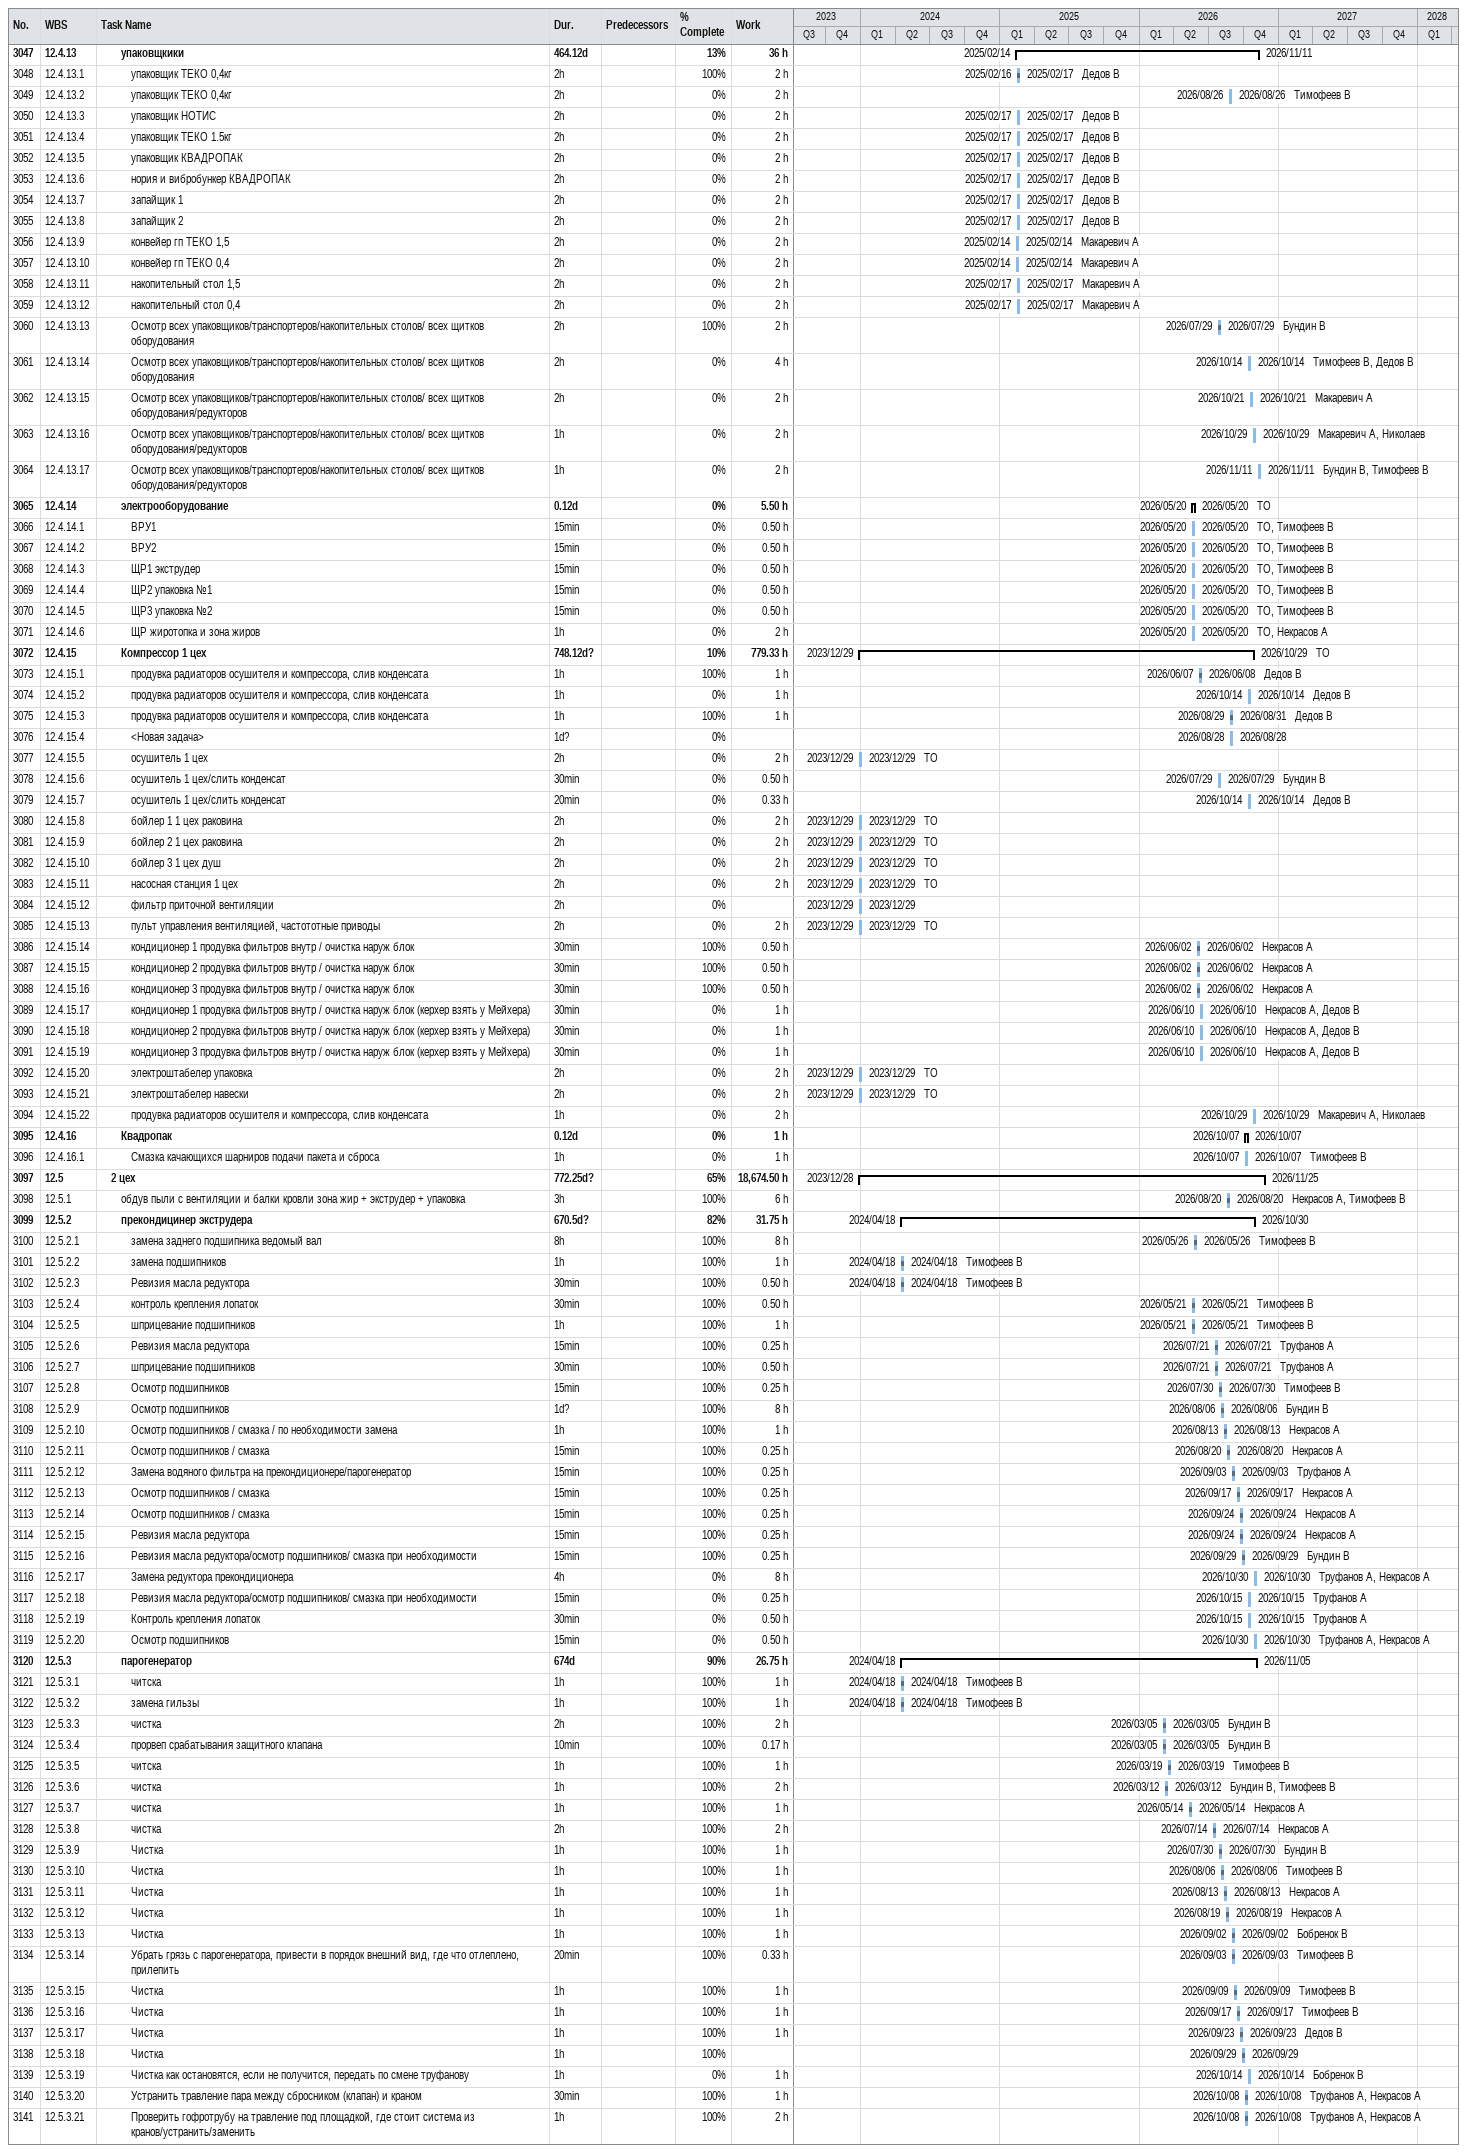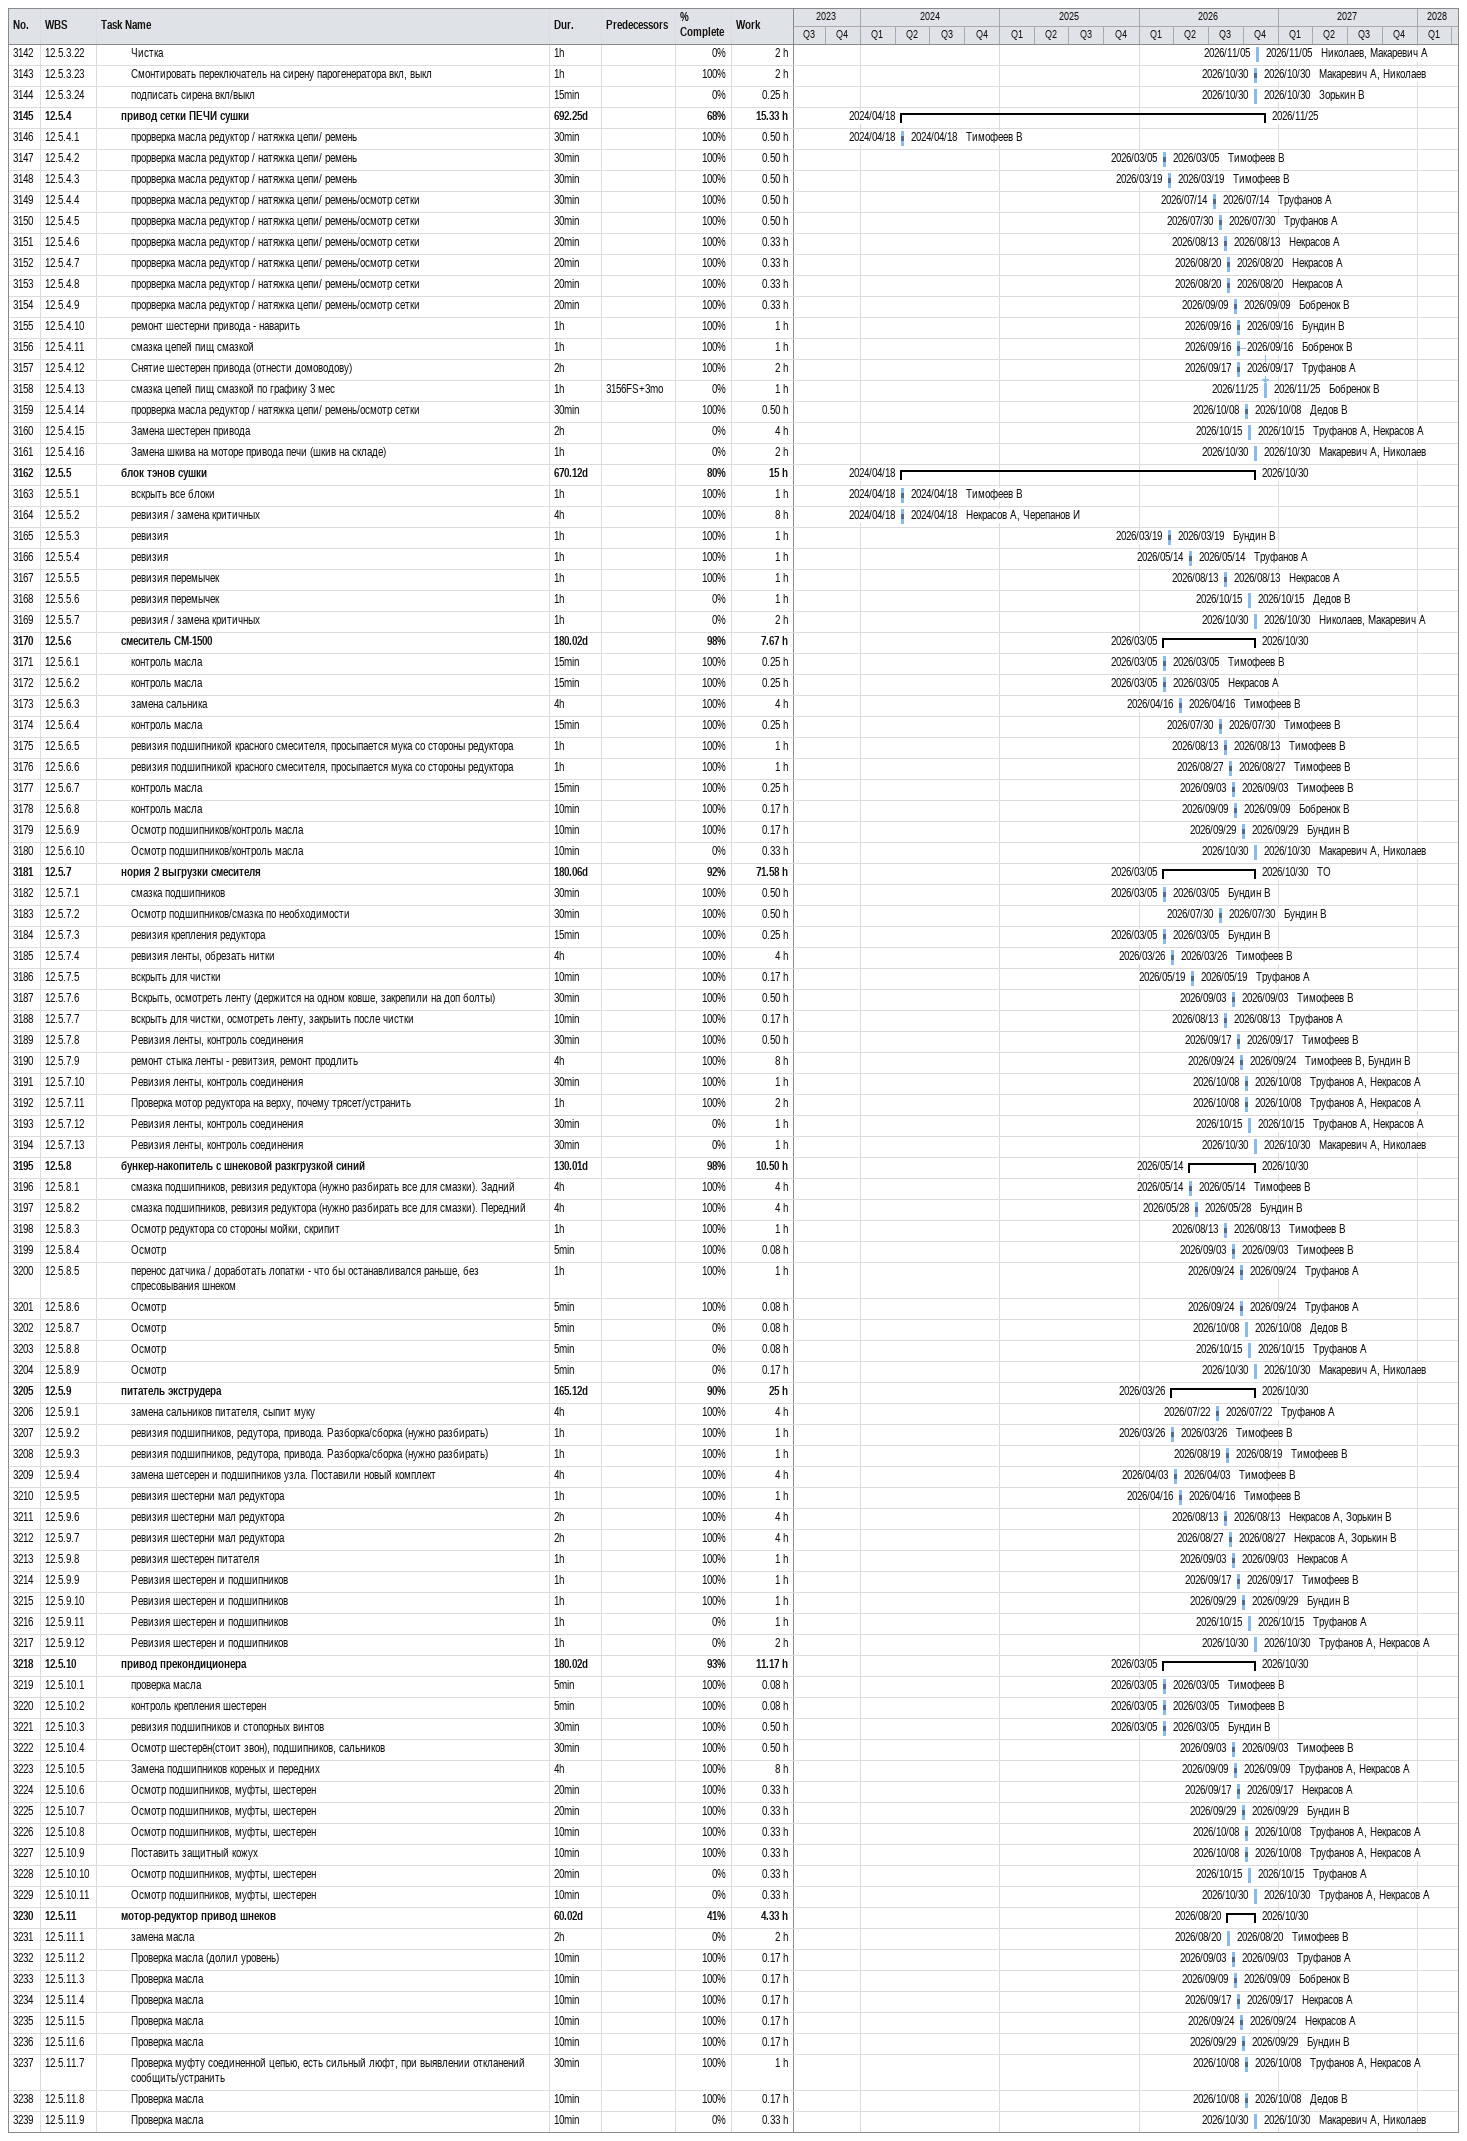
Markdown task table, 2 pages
| ID | WBS | Task | Duration | Start | Finish | Predecessors | Resources | % complete | Work (h) |
|---|---|---|---|---|---|---|---|---|---|
| 3047 | 12.4.13 | **упаковщкики** | 464.12d | 2025-02-14 | 2026-11-11 |  |  | 13 | 36 |
| 3048 | 12.4.13.1 | упаковщик ТЕКО 0,4кг | 2h | 2025-02-16 | 2025-02-17 |  | Дедов В | 100 | 2 |
| 3049 | 12.4.13.2 | упаковщик ТЕКО 0,4кг | 2h | 2026-08-26 | 2026-08-26 |  | Тимофеев В | 0 | 2 |
| 3050 | 12.4.13.3 | упаковщик НОТИС | 2h | 2025-02-17 | 2025-02-17 |  | Дедов В | 0 | 2 |
| 3051 | 12.4.13.4 | упаковщик ТЕКО 1.5кг | 2h | 2025-02-17 | 2025-02-17 |  | Дедов В | 0 | 2 |
| 3052 | 12.4.13.5 | упаковщик КВАДРОПАК | 2h | 2025-02-17 | 2025-02-17 |  | Дедов В | 0 | 2 |
| 3053 | 12.4.13.6 | нория и вибробункер КВАДРОПАК | 2h | 2025-02-17 | 2025-02-17 |  | Дедов В | 0 | 2 |
| 3054 | 12.4.13.7 | запайщик 1 | 2h | 2025-02-17 | 2025-02-17 |  | Дедов В | 0 | 2 |
| 3055 | 12.4.13.8 | запайщик 2 | 2h | 2025-02-17 | 2025-02-17 |  | Дедов В | 0 | 2 |
| 3056 | 12.4.13.9 | конвейер гп ТЕКО 1,5 | 2h | 2025-02-14 | 2025-02-14 |  | Макаревич А | 0 | 2 |
| 3057 | 12.4.13.10 | конвейер гп ТЕКО 0,4 | 2h | 2025-02-14 | 2025-02-14 |  | Макаревич А | 0 | 2 |
| 3058 | 12.4.13.11 | накопительный стол 1,5 | 2h | 2025-02-17 | 2025-02-17 |  | Макаревич А | 0 | 2 |
| 3059 | 12.4.13.12 | накопительный стол 0,4 | 2h | 2025-02-17 | 2025-02-17 |  | Макаревич А | 0 | 2 |
| 3060 | 12.4.13.13 | Осмотр всех упаковщиков/транспортеров/накопительных столов/ всех щитков оборудования | 2h | 2026-07-29 | 2026-07-29 |  | Бундин В | 100 | 2 |
| 3061 | 12.4.13.14 | Осмотр всех упаковщиков/транспортеров/накопительных столов/ всех щитков оборудования | 2h | 2026-10-14 | 2026-10-14 |  | Тимофеев В, Дедов В | 0 | 4 |
| 3062 | 12.4.13.15 | Осмотр всех упаковщиков/транспортеров/накопительных столов/ всех щитков оборудования/редукторов | 2h | 2026-10-21 | 2026-10-21 |  | Макаревич А | 0 | 2 |
| 3063 | 12.4.13.16 | Осмотр всех упаковщиков/транспортеров/накопительных столов/ всех щитков оборудования/редукторов | 1h | 2026-10-29 | 2026-10-29 |  | Макаревич А, Николаев | 0 | 2 |
| 3064 | 12.4.13.17 | Осмотр всех упаковщиков/транспортеров/накопительных столов/ всех щитков оборудования/редукторов | 1h | 2026-11-11 | 2026-11-11 |  | Бундин В, Тимофеев В | 0 | 2 |
| 3065 | 12.4.14 | **электрооборудование** | 0.12d | 2026-05-20 | 2026-05-20 |  | ТО | 0 | 5.50 |
| 3066 | 12.4.14.1 | ВРУ1 | 15min | 2026-05-20 | 2026-05-20 |  | ТО, Тимофеев В | 0 | 0.50 |
| 3067 | 12.4.14.2 | ВРУ2 | 15min | 2026-05-20 | 2026-05-20 |  | ТО, Тимофеев В | 0 | 0.50 |
| 3068 | 12.4.14.3 | ЩР1 экструдер | 15min | 2026-05-20 | 2026-05-20 |  | ТО, Тимофеев В | 0 | 0.50 |
| 3069 | 12.4.14.4 | ЩР2 упаковка №1 | 15min | 2026-05-20 | 2026-05-20 |  | ТО, Тимофеев В | 0 | 0.50 |
| 3070 | 12.4.14.5 | ЩР3 упаковка №2 | 15min | 2026-05-20 | 2026-05-20 |  | ТО, Тимофеев В | 0 | 0.50 |
| 3071 | 12.4.14.6 | ЩР жиротопка и зона жиров | 1h | 2026-05-20 | 2026-05-20 |  | ТО, Некрасов А | 0 | 2 |
| 3072 | 12.4.15 | **Компрессор 1 цех** | 748.12d? | 2023-12-29 | 2026-10-29 |  | ТО | 10 | 779.33 |
| 3073 | 12.4.15.1 | продувка радиаторов осушителя и компрессора, слив конденсата | 1h | 2026-06-07 | 2026-06-08 |  | Дедов В | 100 | 1 |
| 3074 | 12.4.15.2 | продувка радиаторов осушителя и компрессора, слив конденсата | 1h | 2026-10-14 | 2026-10-14 |  | Дедов В | 0 | 1 |
| 3075 | 12.4.15.3 | продувка радиаторов осушителя и компрессора, слив конденсата | 1h | 2026-08-29 | 2026-08-31 |  | Дедов В | 100 | 1 |
| 3076 | 12.4.15.4 | <Новая задача> | 1d? | 2026-08-28 | 2026-08-28 |  |  | 0 |  |
| 3077 | 12.4.15.5 | осушитель 1 цех | 2h | 2023-12-29 | 2023-12-29 |  | ТО | 0 | 2 |
| 3078 | 12.4.15.6 | осушитель 1 цех/слить конденсат | 30min | 2026-07-29 | 2026-07-29 |  | Бундин В | 0 | 0.50 |
| 3079 | 12.4.15.7 | осушитель 1 цех/слить конденсат | 20min | 2026-10-14 | 2026-10-14 |  | Дедов В | 0 | 0.33 |
| 3080 | 12.4.15.8 | бойлер 1 1 цех раковина | 2h | 2023-12-29 | 2023-12-29 |  | ТО | 0 | 2 |
| 3081 | 12.4.15.9 | бойлер 2 1 цех раковина | 2h | 2023-12-29 | 2023-12-29 |  | ТО | 0 | 2 |
| 3082 | 12.4.15.10 | бойлер 3 1 цех душ | 2h | 2023-12-29 | 2023-12-29 |  | ТО | 0 | 2 |
| 3083 | 12.4.15.11 | насосная станция 1 цех | 2h | 2023-12-29 | 2023-12-29 |  | ТО | 0 | 2 |
| 3084 | 12.4.15.12 | фильтр приточной вентиляции | 2h | 2023-12-29 | 2023-12-29 |  |  | 0 |  |
| 3085 | 12.4.15.13 | пульт управления вентиляцией, частототные приводы | 2h | 2023-12-29 | 2023-12-29 |  | ТО | 0 | 2 |
| 3086 | 12.4.15.14 | кондиционер 1 продувка фильтров внутр / очистка наруж блок | 30min | 2026-06-02 | 2026-06-02 |  | Некрасов А | 100 | 0.50 |
| 3087 | 12.4.15.15 | кондиционер 2 продувка фильтров внутр / очистка наруж блок | 30min | 2026-06-02 | 2026-06-02 |  | Некрасов А | 100 | 0.50 |
| 3088 | 12.4.15.16 | кондиционер 3 продувка фильтров внутр / очистка наруж блок | 30min | 2026-06-02 | 2026-06-02 |  | Некрасов А | 100 | 0.50 |
| 3089 | 12.4.15.17 | кондиционер 1 продувка фильтров внутр / очистка наруж блок (керхер взять у Мейхера) | 30min | 2026-06-10 | 2026-06-10 |  | Некрасов А, Дедов В | 0 | 1 |
| 3090 | 12.4.15.18 | кондиционер 2 продувка фильтров внутр / очистка наруж блок (керхер взять у Мейхера) | 30min | 2026-06-10 | 2026-06-10 |  | Некрасов А, Дедов В | 0 | 1 |
| 3091 | 12.4.15.19 | кондиционер 3 продувка фильтров внутр / очистка наруж блок (керхер взять у Мейхера) | 30min | 2026-06-10 | 2026-06-10 |  | Некрасов А, Дедов В | 0 | 1 |
| 3092 | 12.4.15.20 | электроштабелер упаковка | 2h | 2023-12-29 | 2023-12-29 |  | ТО | 0 | 2 |
| 3093 | 12.4.15.21 | электроштабелер навески | 2h | 2023-12-29 | 2023-12-29 |  | ТО | 0 | 2 |
| 3094 | 12.4.15.22 | продувка радиаторов осушителя и компрессора, слив конденсата | 1h | 2026-10-29 | 2026-10-29 |  | Макаревич А, Николаев | 0 | 2 |
| 3095 | 12.4.16 | **Квадропак** | 0.12d | 2026-10-07 | 2026-10-07 |  |  | 0 | 1 |
| 3096 | 12.4.16.1 | Смазка качающихся шарниров подачи пакета и сброса | 1h | 2026-10-07 | 2026-10-07 |  | Тимофеев В | 0 | 1 |
| 3097 | 12.5 | **2 цех** | 772.25d? | 2023-12-28 | 2026-11-25 |  |  | 65 | 18674.50 |
| 3098 | 12.5.1 | обдув пыли с вентиляции и балки кровли зона жир + экструдер + упаковка | 3h | 2026-08-20 | 2026-08-20 |  | Некрасов А, Тимофеев В | 100 | 6 |
| 3099 | 12.5.2 | **прекондицинер экструдера** | 670.5d? | 2024-04-18 | 2026-10-30 |  |  | 82 | 31.75 |
| 3100 | 12.5.2.1 | замена заднего подшипника ведомый вал | 8h | 2026-05-26 | 2026-05-26 |  | Тимофеев В | 100 | 8 |
| 3101 | 12.5.2.2 | замена подшипников | 1h | 2024-04-18 | 2024-04-18 |  | Тимофеев В | 100 | 1 |
| 3102 | 12.5.2.3 | Ревизия масла редуктора | 30min | 2024-04-18 | 2024-04-18 |  | Тимофеев В | 100 | 0.50 |
| 3103 | 12.5.2.4 | контроль крепления лопаток | 30min | 2026-05-21 | 2026-05-21 |  | Тимофеев В | 100 | 0.50 |
| 3104 | 12.5.2.5 | шприцевание подшипников | 1h | 2026-05-21 | 2026-05-21 |  | Тимофеев В | 100 | 1 |
| 3105 | 12.5.2.6 | Ревизия масла редуктора | 15min | 2026-07-21 | 2026-07-21 |  | Труфанов А | 100 | 0.25 |
| 3106 | 12.5.2.7 | шприцевание подшипников | 30min | 2026-07-21 | 2026-07-21 |  | Труфанов А | 100 | 0.50 |
| 3107 | 12.5.2.8 | Осмотр подшипников | 15min | 2026-07-30 | 2026-07-30 |  | Тимофеев В | 100 | 0.25 |
| 3108 | 12.5.2.9 | Осмотр подшипников | 1d? | 2026-08-06 | 2026-08-06 |  | Бундин В | 100 | 8 |
| 3109 | 12.5.2.10 | Осмотр подшипников / смазка / по необходимости замена | 1h | 2026-08-13 | 2026-08-13 |  | Некрасов А | 100 | 1 |
| 3110 | 12.5.2.11 | Осмотр подшипников / смазка | 15min | 2026-08-20 | 2026-08-20 |  | Некрасов А | 100 | 0.25 |
| 3111 | 12.5.2.12 | Замена водяного фильтра на прекондиционере/парогенератор | 15min | 2026-09-03 | 2026-09-03 |  | Труфанов А | 100 | 0.25 |
| 3112 | 12.5.2.13 | Осмотр подшипников / смазка | 15min | 2026-09-17 | 2026-09-17 |  | Некрасов А | 100 | 0.25 |
| 3113 | 12.5.2.14 | Осмотр подшипников / смазка | 15min | 2026-09-24 | 2026-09-24 |  | Некрасов А | 100 | 0.25 |
| 3114 | 12.5.2.15 | Ревизия масла редуктора | 15min | 2026-09-24 | 2026-09-24 |  | Некрасов А | 100 | 0.25 |
| 3115 | 12.5.2.16 | Ревизия масла редуктора/осмотр подшипников/ смазка при необходимости | 15min | 2026-09-29 | 2026-09-29 |  | Бундин В | 100 | 0.25 |
| 3116 | 12.5.2.17 | Замена редуктора прекондиционера | 4h | 2026-10-30 | 2026-10-30 |  | Труфанов А, Некрасов А | 0 | 8 |
| 3117 | 12.5.2.18 | Ревизия масла редуктора/осмотр подшипников/ смазка при необходимости | 15min | 2026-10-15 | 2026-10-15 |  | Труфанов А | 0 | 0.25 |
| 3118 | 12.5.2.19 | Контроль крепления лопаток | 30min | 2026-10-15 | 2026-10-15 |  | Труфанов А | 0 | 0.50 |
| 3119 | 12.5.2.20 | Осмотр подшипников | 15min | 2026-10-30 | 2026-10-30 |  | Труфанов А, Некрасов А | 0 | 0.50 |
| 3120 | 12.5.3 | **парогенератор** | 674d | 2024-04-18 | 2026-11-05 |  |  | 90 | 26.75 |
| 3121 | 12.5.3.1 | читска | 1h | 2024-04-18 | 2024-04-18 |  | Тимофеев В | 100 | 1 |
| 3122 | 12.5.3.2 | замена гильзы | 1h | 2024-04-18 | 2024-04-18 |  | Тимофеев В | 100 | 1 |
| 3123 | 12.5.3.3 | чистка | 2h | 2026-03-05 | 2026-03-05 |  | Бундин В | 100 | 2 |
| 3124 | 12.5.3.4 | прорвеп срабатывания защитного клапана | 10min | 2026-03-05 | 2026-03-05 |  | Бундин В | 100 | 0.17 |
| 3125 | 12.5.3.5 | читска | 1h | 2026-03-19 | 2026-03-19 |  | Тимофеев В | 100 | 1 |
| 3126 | 12.5.3.6 | чистка | 1h | 2026-03-12 | 2026-03-12 |  | Бундин В, Тимофеев В | 100 | 2 |
| 3127 | 12.5.3.7 | чистка | 1h | 2026-05-14 | 2026-05-14 |  | Некрасов А | 100 | 1 |
| 3128 | 12.5.3.8 | чистка | 2h | 2026-07-14 | 2026-07-14 |  | Некрасов А | 100 | 2 |
| 3129 | 12.5.3.9 | Чистка | 1h | 2026-07-30 | 2026-07-30 |  | Бундин В | 100 | 1 |
| 3130 | 12.5.3.10 | Чистка | 1h | 2026-08-06 | 2026-08-06 |  | Тимофеев В | 100 | 1 |
| 3131 | 12.5.3.11 | Чистка | 1h | 2026-08-13 | 2026-08-13 |  | Некрасов А | 100 | 1 |
| 3132 | 12.5.3.12 | Чистка | 1h | 2026-08-19 | 2026-08-19 |  | Некрасов А | 100 | 1 |
| 3133 | 12.5.3.13 | Чистка | 1h | 2026-09-02 | 2026-09-02 |  | Бобренок В | 100 | 1 |
| 3134 | 12.5.3.14 | Убрать грязь с парогенератора, привести в порядок внешний вид, где что отлеплено, прилепить | 20min | 2026-09-03 | 2026-09-03 |  | Тимофеев В | 100 | 0.33 |
| 3135 | 12.5.3.15 | Чистка | 1h | 2026-09-09 | 2026-09-09 |  | Тимофеев В | 100 | 1 |
| 3136 | 12.5.3.16 | Чистка | 1h | 2026-09-17 | 2026-09-17 |  | Тимофеев В | 100 | 1 |
| 3137 | 12.5.3.17 | Чистка | 1h | 2026-09-23 | 2026-09-23 |  | Дедов В | 100 | 1 |
| 3138 | 12.5.3.18 | Чистка | 1h | 2026-09-29 | 2026-09-29 |  |  | 100 |  |
| 3139 | 12.5.3.19 | Чистка как остановятся, если не получится, передать по смене труфанову | 1h | 2026-10-14 | 2026-10-14 |  | Бобренок В | 0 | 1 |
| 3140 | 12.5.3.20 | Устранить травление пара между сбросником (клапан) и краном | 30min | 2026-10-08 | 2026-10-08 |  | Труфанов А, Некрасов А | 100 | 1 |
| 3141 | 12.5.3.21 | Проверить гофротрубу на травление под площадкой, где стоит система из кранов/устранить/заменить | 1h | 2026-10-08 | 2026-10-08 |  | Труфанов А, Некрасов А | 100 | 2 |
| 3142 | 12.5.3.22 | Чистка | 1h | 2026-11-05 | 2026-11-05 |  | Николаев, Макаревич А | 0 | 2 |
| 3143 | 12.5.3.23 | Смонтировать переключатель на сирену парогенератора вкл, выкл | 1h | 2026-10-30 | 2026-10-30 |  | Макаревич А, Николаев | 100 | 2 |
| 3144 | 12.5.3.24 | подписать сирена вкл/выкл | 15min | 2026-10-30 | 2026-10-30 |  | Зорькин В | 0 | 0.25 |
| 3145 | 12.5.4 | **привод сетки ПЕЧИ сушки** | 692.25d | 2024-04-18 | 2026-11-25 |  |  | 68 | 15.33 |
| 3146 | 12.5.4.1 | прорверка масла редуктор / натяжка цепи/ ремень | 30min | 2024-04-18 | 2024-04-18 |  | Тимофеев В | 100 | 0.50 |
| 3147 | 12.5.4.2 | прорверка масла редуктор / натяжка цепи/ ремень | 30min | 2026-03-05 | 2026-03-05 |  | Тимофеев В | 100 | 0.50 |
| 3148 | 12.5.4.3 | прорверка масла редуктор / натяжка цепи/ ремень | 30min | 2026-03-19 | 2026-03-19 |  | Тимофеев В | 100 | 0.50 |
| 3149 | 12.5.4.4 | прорверка масла редуктор / натяжка цепи/ ремень/осмотр сетки | 30min | 2026-07-14 | 2026-07-14 |  | Труфанов А | 100 | 0.50 |
| 3150 | 12.5.4.5 | прорверка масла редуктор / натяжка цепи/ ремень/осмотр сетки | 30min | 2026-07-30 | 2026-07-30 |  | Труфанов А | 100 | 0.50 |
| 3151 | 12.5.4.6 | прорверка масла редуктор / натяжка цепи/ ремень/осмотр сетки | 20min | 2026-08-13 | 2026-08-13 |  | Некрасов А | 100 | 0.33 |
| 3152 | 12.5.4.7 | прорверка масла редуктор / натяжка цепи/ ремень/осмотр сетки | 20min | 2026-08-20 | 2026-08-20 |  | Некрасов А | 100 | 0.33 |
| 3153 | 12.5.4.8 | прорверка масла редуктор / натяжка цепи/ ремень/осмотр сетки | 20min | 2026-08-20 | 2026-08-20 |  | Некрасов А | 100 | 0.33 |
| 3154 | 12.5.4.9 | прорверка масла редуктор / натяжка цепи/ ремень/осмотр сетки | 20min | 2026-09-09 | 2026-09-09 |  | Бобренок В | 100 | 0.33 |
| 3155 | 12.5.4.10 | ремонт шестерни привода - наварить | 1h | 2026-09-16 | 2026-09-16 |  | Бундин В | 100 | 1 |
| 3156 | 12.5.4.11 | смазка цепей пищ смазкой | 1h | 2026-09-16 | 2026-09-16 |  | Бобренок В | 100 | 1 |
| 3157 | 12.5.4.12 | Снятие шестерен привода (отнести домоводову) | 2h | 2026-09-17 | 2026-09-17 |  | Труфанов А | 100 | 2 |
| 3158 | 12.5.4.13 | смазка цепей пищ смазкой по графику 3 мес | 1h | 2026-11-25 | 2026-11-25 | 3156FS+3mo | Бобренок В | 0 | 1 |
| 3159 | 12.5.4.14 | прорверка масла редуктор / натяжка цепи/ ремень/осмотр сетки | 30min | 2026-10-08 | 2026-10-08 |  | Дедов В | 100 | 0.50 |
| 3160 | 12.5.4.15 | Замена шестерен привода | 2h | 2026-10-15 | 2026-10-15 |  | Труфанов А, Некрасов А | 0 | 4 |
| 3161 | 12.5.4.16 | Замена шкива на моторе привода печи (шкив на складе) | 1h | 2026-10-30 | 2026-10-30 |  | Макаревич А, Николаев | 0 | 2 |
| 3162 | 12.5.5 | **блок тэнов сушки** | 670.12d | 2024-04-18 | 2026-10-30 |  |  | 80 | 15 |
| 3163 | 12.5.5.1 | вскрыть все блоки | 1h | 2024-04-18 | 2024-04-18 |  | Тимофеев В | 100 | 1 |
| 3164 | 12.5.5.2 | ревизия / замена критичных | 4h | 2024-04-18 | 2024-04-18 |  | Некрасов А, Черепанов И | 100 | 8 |
| 3165 | 12.5.5.3 | ревизия | 1h | 2026-03-19 | 2026-03-19 |  | Бундин В | 100 | 1 |
| 3166 | 12.5.5.4 | ревизия | 1h | 2026-05-14 | 2026-05-14 |  | Труфанов А | 100 | 1 |
| 3167 | 12.5.5.5 | ревизия перемычек | 1h | 2026-08-13 | 2026-08-13 |  | Некрасов А | 100 | 1 |
| 3168 | 12.5.5.6 | ревизия перемычек | 1h | 2026-10-15 | 2026-10-15 |  | Дедов В | 0 | 1 |
| 3169 | 12.5.5.7 | ревизия / замена критичных | 1h | 2026-10-30 | 2026-10-30 |  | Николаев, Макаревич А | 0 | 2 |
| 3170 | 12.5.6 | **смеситель СМ-1500** | 180.02d | 2026-03-05 | 2026-10-30 |  |  | 98 | 7.67 |
| 3171 | 12.5.6.1 | контроль масла | 15min | 2026-03-05 | 2026-03-05 |  | Тимофеев В | 100 | 0.25 |
| 3172 | 12.5.6.2 | контроль масла | 15min | 2026-03-05 | 2026-03-05 |  | Некрасов А | 100 | 0.25 |
| 3173 | 12.5.6.3 | замена сальника | 4h | 2026-04-16 | 2026-04-16 |  | Тимофеев В | 100 | 4 |
| 3174 | 12.5.6.4 | контроль масла | 15min | 2026-07-30 | 2026-07-30 |  | Тимофеев В | 100 | 0.25 |
| 3175 | 12.5.6.5 | ревизия подшипникой красного смесителя, просыпается мука со стороны редуктора | 1h | 2026-08-13 | 2026-08-13 |  | Тимофеев В | 100 | 1 |
| 3176 | 12.5.6.6 | ревизия подшипникой красного смесителя, просыпается мука со стороны редуктора | 1h | 2026-08-27 | 2026-08-27 |  | Тимофеев В | 100 | 1 |
| 3177 | 12.5.6.7 | контроль масла | 15min | 2026-09-03 | 2026-09-03 |  | Тимофеев В | 100 | 0.25 |
| 3178 | 12.5.6.8 | контроль масла | 10min | 2026-09-09 | 2026-09-09 |  | Бобренок В | 100 | 0.17 |
| 3179 | 12.5.6.9 | Осмотр подшипников/контроль масла | 10min | 2026-09-29 | 2026-09-29 |  | Бундин В | 100 | 0.17 |
| 3180 | 12.5.6.10 | Осмотр подшипников/контроль масла | 10min | 2026-10-30 | 2026-10-30 |  | Макаревич А, Николаев | 0 | 0.33 |
| 3181 | 12.5.7 | **нория 2 выгрузки смесителя** | 180.06d | 2026-03-05 | 2026-10-30 |  | ТО | 92 | 71.58 |
| 3182 | 12.5.7.1 | смазка подшипников | 30min | 2026-03-05 | 2026-03-05 |  | Бундин В | 100 | 0.50 |
| 3183 | 12.5.7.2 | Осмотр подшипников/смазка по необходимости | 30min | 2026-07-30 | 2026-07-30 |  | Бундин В | 100 | 0.50 |
| 3184 | 12.5.7.3 | ревизия крепления редуктора | 15min | 2026-03-05 | 2026-03-05 |  | Бундин В | 100 | 0.25 |
| 3185 | 12.5.7.4 | ревизия ленты, обрезать нитки | 4h | 2026-03-26 | 2026-03-26 |  | Тимофеев В | 100 | 4 |
| 3186 | 12.5.7.5 | вскрыть для чистки | 10min | 2026-05-19 | 2026-05-19 |  | Труфанов А | 100 | 0.17 |
| 3187 | 12.5.7.6 | Вскрыть, осмотреть ленту (держится на одном ковше, закрепили на доп болты) | 30min | 2026-09-03 | 2026-09-03 |  | Тимофеев В | 100 | 0.50 |
| 3188 | 12.5.7.7 | вскрыть для чистки, осмотреть ленту, закрыить после чистки | 10min | 2026-08-13 | 2026-08-13 |  | Труфанов А | 100 | 0.17 |
| 3189 | 12.5.7.8 | Ревизия ленты, контроль соединения | 30min | 2026-09-17 | 2026-09-17 |  | Тимофеев В | 100 | 0.50 |
| 3190 | 12.5.7.9 | ремонт стыка ленты - ревитзия, ремонт продлить | 4h | 2026-09-24 | 2026-09-24 |  | Тимофеев В, Бундин В | 100 | 8 |
| 3191 | 12.5.7.10 | Ревизия ленты, контроль соединения | 30min | 2026-10-08 | 2026-10-08 |  | Труфанов А, Некрасов А | 100 | 1 |
| 3192 | 12.5.7.11 | Проверка мотор редуктора на верху, почему трясет/устранить | 1h | 2026-10-08 | 2026-10-08 |  | Труфанов А, Некрасов А | 100 | 2 |
| 3193 | 12.5.7.12 | Ревизия ленты, контроль соединения | 30min | 2026-10-15 | 2026-10-15 |  | Труфанов А, Некрасов А | 0 | 1 |
| 3194 | 12.5.7.13 | Ревизия ленты, контроль соединения | 30min | 2026-10-30 | 2026-10-30 |  | Макаревич А, Николаев | 0 | 1 |
| 3195 | 12.5.8 | **бункер-накопитель с шнековой разкгрузкой синий** | 130.01d | 2026-05-14 | 2026-10-30 |  |  | 98 | 10.50 |
| 3196 | 12.5.8.1 | смазка подшипников, ревизия редуктора (нужно разбирать все для смазки). Задний | 4h | 2026-05-14 | 2026-05-14 |  | Тимофеев В | 100 | 4 |
| 3197 | 12.5.8.2 | смазка подшипников, ревизия редуктора (нужно разбирать все для смазки). Передний | 4h | 2026-05-28 | 2026-05-28 |  | Бундин В | 100 | 4 |
| 3198 | 12.5.8.3 | Осмотр редуктора со стороны мойки, скрипит | 1h | 2026-08-13 | 2026-08-13 |  | Тимофеев В | 100 | 1 |
| 3199 | 12.5.8.4 | Осмотр | 5min | 2026-09-03 | 2026-09-03 |  | Тимофеев В | 100 | 0.08 |
| 3200 | 12.5.8.5 | перенос датчика / доработать лопатки - что бы останавливался раньше, без спресовывания шнеком | 1h | 2026-09-24 | 2026-09-24 |  | Труфанов А | 100 | 1 |
| 3201 | 12.5.8.6 | Осмотр | 5min | 2026-09-24 | 2026-09-24 |  | Труфанов А | 100 | 0.08 |
| 3202 | 12.5.8.7 | Осмотр | 5min | 2026-10-08 | 2026-10-08 |  | Дедов В | 0 | 0.08 |
| 3203 | 12.5.8.8 | Осмотр | 5min | 2026-10-15 | 2026-10-15 |  | Труфанов А | 0 | 0.08 |
| 3204 | 12.5.8.9 | Осмотр | 5min | 2026-10-30 | 2026-10-30 |  | Макаревич А, Николаев | 0 | 0.17 |
| 3205 | 12.5.9 | **питатель экструдера** | 165.12d | 2026-03-26 | 2026-10-30 |  |  | 90 | 25 |
| 3206 | 12.5.9.1 | замена сальников питателя, сыпит муку | 4h | 2026-07-22 | 2026-07-22 |  | Труфанов А | 100 | 4 |
| 3207 | 12.5.9.2 | ревизия подшипников, редутора, привода. Разборка/сборка (нужно разбирать) | 1h | 2026-03-26 | 2026-03-26 |  | Тимофеев В | 100 | 1 |
| 3208 | 12.5.9.3 | ревизия подшипников, редутора, привода. Разборка/сборка (нужно разбирать) | 1h | 2026-08-19 | 2026-08-19 |  | Тимофеев В | 100 | 1 |
| 3209 | 12.5.9.4 | замена шетсерен и подшипников узла. Поставили новый комплект | 4h | 2026-04-03 | 2026-04-03 |  | Тимофеев В | 100 | 4 |
| 3210 | 12.5.9.5 | ревизия шестерни мал редуктора | 1h | 2026-04-16 | 2026-04-16 |  | Тимофеев В | 100 | 1 |
| 3211 | 12.5.9.6 | ревизия шестерни мал редуктора | 2h | 2026-08-13 | 2026-08-13 |  | Некрасов А, Зорькин В | 100 | 4 |
| 3212 | 12.5.9.7 | ревизия шестерни мал редуктора | 2h | 2026-08-27 | 2026-08-27 |  | Некрасов А, Зорькин В | 100 | 4 |
| 3213 | 12.5.9.8 | ревизия шестерен питателя | 1h | 2026-09-03 | 2026-09-03 |  | Некрасов А | 100 | 1 |
| 3214 | 12.5.9.9 | Ревизия шестерен и подшипников | 1h | 2026-09-17 | 2026-09-17 |  | Тимофеев В | 100 | 1 |
| 3215 | 12.5.9.10 | Ревизия шестерен и подшипников | 1h | 2026-09-29 | 2026-09-29 |  | Бундин В | 100 | 1 |
| 3216 | 12.5.9.11 | Ревизия шестерен и подшипников | 1h | 2026-10-15 | 2026-10-15 |  | Труфанов А | 0 | 1 |
| 3217 | 12.5.9.12 | Ревизия шестерен и подшипников | 1h | 2026-10-30 | 2026-10-30 |  | Труфанов А, Некрасов А | 0 | 2 |
| 3218 | 12.5.10 | **привод прекондиционера** | 180.02d | 2026-03-05 | 2026-10-30 |  |  | 93 | 11.17 |
| 3219 | 12.5.10.1 | проверка масла | 5min | 2026-03-05 | 2026-03-05 |  | Тимофеев В | 100 | 0.08 |
| 3220 | 12.5.10.2 | контроль крепления шестерен | 5min | 2026-03-05 | 2026-03-05 |  | Тимофеев В | 100 | 0.08 |
| 3221 | 12.5.10.3 | ревизия подшипников и стопорных винтов | 30min | 2026-03-05 | 2026-03-05 |  | Бундин В | 100 | 0.50 |
| 3222 | 12.5.10.4 | Осмотр шестерён(стоит звон), подшипников, сальников | 30min | 2026-09-03 | 2026-09-03 |  | Тимофеев В | 100 | 0.50 |
| 3223 | 12.5.10.5 | Замена подшипников кореных и передних | 4h | 2026-09-09 | 2026-09-09 |  | Труфанов А, Некрасов А | 100 | 8 |
| 3224 | 12.5.10.6 | Осмотр подшипников, муфты, шестерен | 20min | 2026-09-17 | 2026-09-17 |  | Некрасов А | 100 | 0.33 |
| 3225 | 12.5.10.7 | Осмотр подшипников, муфты, шестерен | 20min | 2026-09-29 | 2026-09-29 |  | Бундин В | 100 | 0.33 |
| 3226 | 12.5.10.8 | Осмотр подшипников, муфты, шестерен | 10min | 2026-10-08 | 2026-10-08 |  | Труфанов А, Некрасов А | 100 | 0.33 |
| 3227 | 12.5.10.9 | Поставить защитный кожух | 10min | 2026-10-08 | 2026-10-08 |  | Труфанов А, Некрасов А | 100 | 0.33 |
| 3228 | 12.5.10.10 | Осмотр подшипников, муфты, шестерен | 20min | 2026-10-15 | 2026-10-15 |  | Труфанов А | 0 | 0.33 |
| 3229 | 12.5.10.11 | Осмотр подшипников, муфты, шестерен | 10min | 2026-10-30 | 2026-10-30 |  | Труфанов А, Некрасов А | 0 | 0.33 |
| 3230 | 12.5.11 | **мотор-редуктор привод шнеков** | 60.02d | 2026-08-20 | 2026-10-30 |  |  | 41 | 4.33 |
| 3231 | 12.5.11.1 | замена масла | 2h | 2026-08-20 | 2026-08-20 |  | Тимофеев В | 0 | 2 |
| 3232 | 12.5.11.2 | Проверка масла (долил уровень) | 10min | 2026-09-03 | 2026-09-03 |  | Труфанов А | 100 | 0.17 |
| 3233 | 12.5.11.3 | Проверка масла | 10min | 2026-09-09 | 2026-09-09 |  | Бобренок В | 100 | 0.17 |
| 3234 | 12.5.11.4 | Проверка масла | 10min | 2026-09-17 | 2026-09-17 |  | Некрасов А | 100 | 0.17 |
| 3235 | 12.5.11.5 | Проверка масла | 10min | 2026-09-24 | 2026-09-24 |  | Некрасов А | 100 | 0.17 |
| 3236 | 12.5.11.6 | Проверка масла | 10min | 2026-09-29 | 2026-09-29 |  | Бундин В | 100 | 0.17 |
| 3237 | 12.5.11.7 | Проверка муфту соединенной цепью, есть сильный люфт, при выявлении откланений сообщить/устранить | 30min | 2026-10-08 | 2026-10-08 |  | Труфанов А, Некрасов А | 100 | 1 |
| 3238 | 12.5.11.8 | Проверка масла | 10min | 2026-10-08 | 2026-10-08 |  | Дедов В | 100 | 0.17 |
| 3239 | 12.5.11.9 | Проверка масла | 10min | 2026-10-30 | 2026-10-30 |  | Макаревич А, Николаев | 0 | 0.33 |
